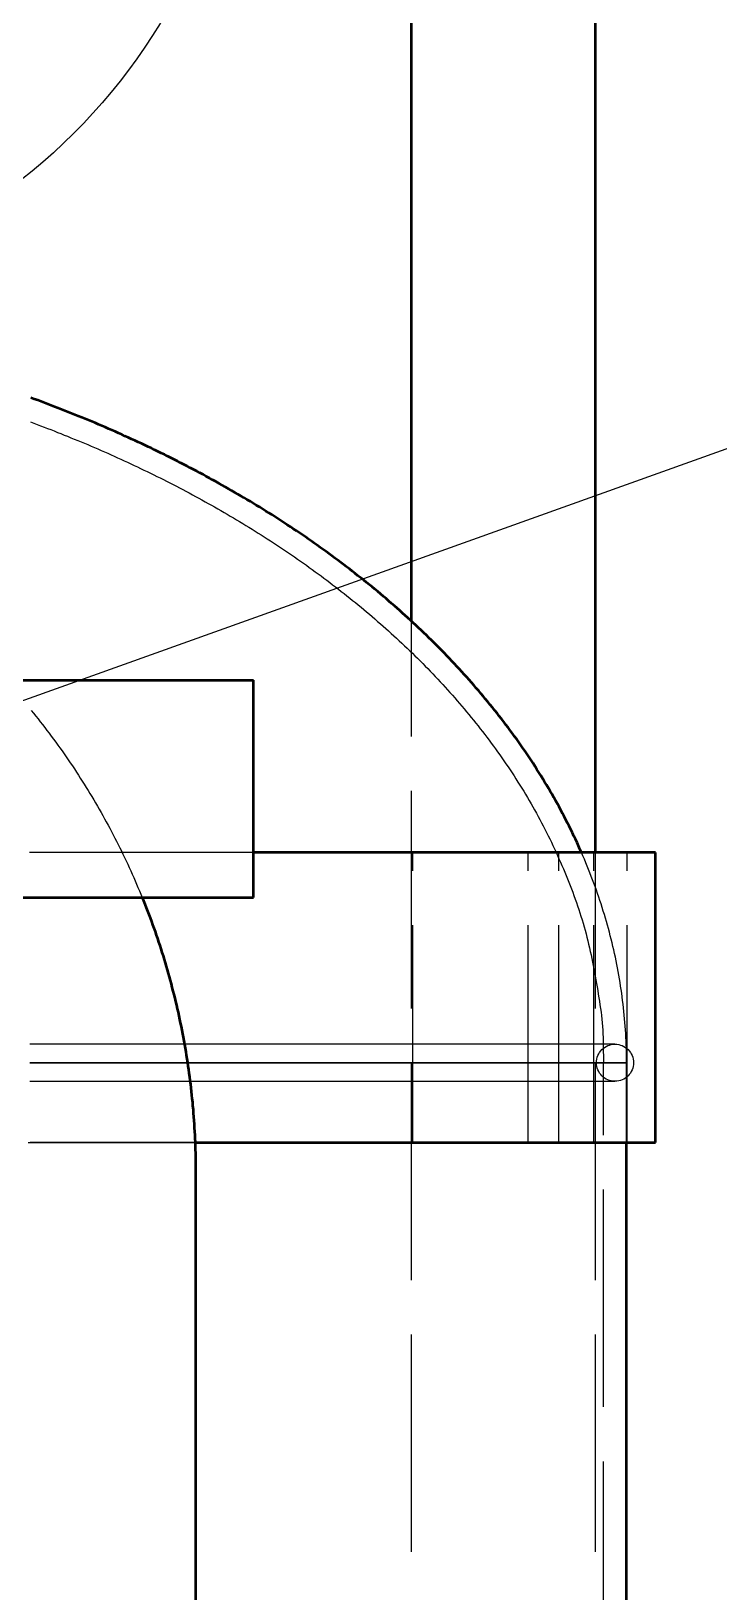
# Model space of a CAD drawing. Header units: millimetres. Extents: x 0 to 594, y 0 to 420.
# Drawn here: x 95.08 to 104.57, y 330.2 to 351.73 of the extents above; entities that cross this region are included whole.
import ezdxf

# ---------------------------------------------------------------- set-up
doc = ezdxf.new("R2010")
doc.units = ezdxf.units.MM
doc.linetypes.add('ISO02-TRAZOS', pattern=[3.75, 3, -0.75])
for name, color, linetype, lineweight in [('01-VISIBLE', 7, 'CONTINUOUS', 50), ('02-OCULTA', 4, 'ISO02-TRAZOS', 25), ('08-FINA', 5, 'CONTINUOUS', 25)]:
    doc.layers.add(name, color=color, linetype=linetype, lineweight=lineweight)

msp = doc.modelspace()

# ---------------------------------------------------------------- linework, layer by layer
at = {"layer": '01-VISIBLE'}
for p, q in [((100.33, 343.594), (100.33, 374.43)), ((102.87, 340.4), (102.87, 374.43)), ((76.45, 342.78), (98.15, 342.78)), ((98.15, 339.78), (98.15, 342.78)), ((103.7, 336.4), (103.7, 340.4)), ((76.45, 339.78), (98.15, 339.78)), ((103.3, 302), (103.3, 336.4)), ((97.35, 336), (97.35, 319.74))]:
    msp.add_line(p, q, dxfattribs=at)
for points in [[(102.678, 340.4), (102.657, 340.446), (102.637, 340.492), (102.616, 340.537), (102.595, 340.583), (102.574, 340.628), (102.552, 340.673), (102.53, 340.718), (102.508, 340.763), (102.485, 340.808), (102.463, 340.853), (102.44, 340.897), (102.416, 340.941), (102.393, 340.986), (102.369, 341.03), (102.345, 341.074), (102.32, 341.117), (102.296, 341.161), (102.271, 341.205), (102.246, 341.248), (102.221, 341.291), (102.195, 341.334), (102.169, 341.377), (102.143, 341.42), (102.117, 341.463), (102.09, 341.505), (102.063, 341.548), (102.036, 341.59), (102.009, 341.632), (101.982, 341.674), (101.954, 341.716), (101.926, 341.757), (101.898, 341.799), (101.869, 341.84), (101.841, 341.881), (101.812, 341.922), (101.783, 341.963), (101.754, 342.003), (101.724, 342.044), (101.694, 342.084), (101.665, 342.125), (101.634, 342.165), (101.604, 342.205), (101.574, 342.244), (101.543, 342.284), (101.512, 342.323), (101.481, 342.363), (101.45, 342.402), (101.418, 342.441), (101.386, 342.48), (101.354, 342.518), (101.322, 342.557), (101.29, 342.595), (101.258, 342.633), (101.225, 342.671), (101.192, 342.709), (101.159, 342.747), (101.126, 342.784), (101.093, 342.822), (101.059, 342.859), (101.025, 342.896), (100.992, 342.933), (100.958, 342.97), (100.923, 343.006), (100.889, 343.043), (100.854, 343.079), (100.82, 343.115), (100.785, 343.151), (100.75, 343.187), (100.715, 343.223), (100.679, 343.258), (100.644, 343.294), (100.608, 343.329), (100.572, 343.364), (100.536, 343.399), (100.5, 343.434), (100.464, 343.468), (100.428, 343.503), (100.391, 343.537), (100.354, 343.571), (100.317, 343.605), (100.28, 343.639), (100.243, 343.673), (100.206, 343.706), (100.169, 343.739), (100.131, 343.773), (100.094, 343.806), (100.056, 343.839), (100.018, 343.871), (99.98, 343.904), (99.942, 343.936), (99.903, 343.969), (99.865, 344.001), (99.826, 344.033), (99.787, 344.065), (99.749, 344.096), (99.71, 344.128), (99.671, 344.159), (99.631, 344.19), (99.592, 344.221), (99.553, 344.252), (99.513, 344.283), (99.473, 344.314), (99.434, 344.344), (99.394, 344.375), (99.354, 344.405), (99.314, 344.435), (99.273, 344.465), (99.233, 344.495), (99.193, 344.524), (99.152, 344.554), (99.112, 344.583), (99.071, 344.612), (99.03, 344.641), (98.989, 344.67), (98.948, 344.699), (98.907, 344.727), (98.865, 344.756), (98.824, 344.784), (98.783, 344.812), (98.741, 344.84), (98.699, 344.868), (98.658, 344.896), (98.616, 344.923), (98.574, 344.951), (98.532, 344.978), (98.49, 345.005), (98.448, 345.032), (98.405, 345.059), (98.363, 345.086), (98.32, 345.112), (98.278, 345.139), (98.235, 345.165), (98.192, 345.191), (98.15, 345.217), (98.107, 345.243), (98.064, 345.269), (98.021, 345.294), (97.977, 345.32), (97.934, 345.345), (97.891, 345.37), (97.847, 345.395), (97.804, 345.42), (97.76, 345.445), (97.717, 345.47), (97.673, 345.494), (97.629, 345.519), (97.585, 345.543), (97.541, 345.567), (97.497, 345.591), (97.453, 345.615), (97.409, 345.639), (97.365, 345.662), (97.321, 345.686), (97.276, 345.709), (97.232, 345.732), (97.187, 345.755), (97.143, 345.778), (97.098, 345.801), (97.054, 345.824), (97.009, 345.846), (96.964, 345.869), (96.919, 345.891), (96.874, 345.913), (96.829, 345.935), (96.784, 345.957), (96.739, 345.979), (96.694, 346), (96.648, 346.022), (96.603, 346.043), (96.558, 346.064), (96.512, 346.085), (96.467, 346.106), (96.421, 346.127), (96.375, 346.148), (96.33, 346.168), (96.284, 346.189), (96.238, 346.209), (96.192, 346.229), (96.146, 346.249), (96.1, 346.269), (96.054, 346.289), (96.008, 346.308), (95.962, 346.328), (95.916, 346.347), (95.869, 346.366), (95.823, 346.385), (95.777, 346.404), (95.73, 346.423), (95.684, 346.442), (95.637, 346.461), (95.591, 346.479), (95.544, 346.498), (95.497, 346.516), (95.451, 346.534), (95.404, 346.552), (95.357, 346.57), (95.31, 346.588), (95.264, 346.606), (95.217, 346.623), (95.17, 346.641), (95.123, 346.659), (95.076, 346.676)], [(103.7, 340.4), (103.65, 340.4), (103.6, 340.4), (103.55, 340.4), (103.5, 340.4), (103.45, 340.4), (103.4, 340.4), (103.35, 340.4), (103.3, 340.4), (103.25, 340.4), (103.2, 340.4), (103.15, 340.4), (103.1, 340.4), (103.05, 340.4), (103, 340.4), (102.95, 340.4), (102.9, 340.4), (102.85, 340.4), (102.8, 340.4), (102.75, 340.4), (102.7, 340.4), (102.65, 340.4), (102.6, 340.4), (102.55, 340.4), (102.5, 340.4), (102.45, 340.4), (102.4, 340.4), (102.35, 340.4), (102.3, 340.4), (102.25, 340.4), (102.2, 340.4), (102.15, 340.4), (102.1, 340.4), (102.05, 340.4), (102, 340.4), (101.95, 340.4), (101.9, 340.4), (101.85, 340.4), (101.8, 340.4), (101.75, 340.4), (101.7, 340.4), (101.65, 340.4), (101.6, 340.4), (101.55, 340.4), (101.5, 340.4), (101.45, 340.4), (101.4, 340.4), (101.35, 340.4), (101.3, 340.4), (101.25, 340.4), (101.2, 340.4), (101.15, 340.4), (101.1, 340.4), (101.05, 340.4), (101, 340.4), (100.95, 340.4), (100.9, 340.4), (100.85, 340.4), (100.8, 340.4), (100.75, 340.4), (100.7, 340.4), (100.65, 340.4), (100.6, 340.4), (100.55, 340.4), (100.5, 340.4), (100.45, 340.4), (100.4, 340.4), (100.35, 340.4), (100.3, 340.4), (100.25, 340.4), (100.2, 340.4), (100.15, 340.4), (100.1, 340.4), (100.05, 340.4), (100, 340.4), (99.95, 340.4), (99.9, 340.4), (99.85, 340.4), (99.8, 340.4), (99.75, 340.4), (99.7, 340.4), (99.65, 340.4), (99.6, 340.4), (99.55, 340.4), (99.5, 340.4), (99.45, 340.4), (99.4, 340.4), (99.35, 340.4), (99.3, 340.4), (99.25, 340.4), (99.2, 340.4), (99.15, 340.4), (99.1, 340.4), (99.05, 340.4), (99, 340.4), (98.95, 340.4), (98.9, 340.4), (98.85, 340.4), (98.8, 340.4), (98.75, 340.4), (98.7, 340.4), (98.65, 340.4), (98.6, 340.4), (98.55, 340.4), (98.5, 340.4), (98.45, 340.4), (98.4, 340.4), (98.35, 340.4), (98.3, 340.4), (98.25, 340.4), (98.2, 340.4), (98.15, 340.4)], [(96.612, 339.78), (96.631, 339.733), (96.649, 339.687), (96.668, 339.64), (96.686, 339.593), (96.704, 339.546), (96.721, 339.499), (96.739, 339.451), (96.756, 339.404), (96.773, 339.357), (96.79, 339.309), (96.806, 339.262), (96.822, 339.214), (96.838, 339.166), (96.854, 339.118), (96.869, 339.07), (96.885, 339.023), (96.9, 338.974), (96.915, 338.926), (96.929, 338.878), (96.943, 338.83), (96.957, 338.782), (96.971, 338.733), (96.985, 338.685), (96.998, 338.636), (97.011, 338.588), (97.024, 338.539), (97.037, 338.49), (97.049, 338.441), (97.061, 338.393), (97.073, 338.344), (97.085, 338.295), (97.096, 338.246), (97.107, 338.197), (97.118, 338.147), (97.129, 338.098), (97.139, 338.049), (97.149, 338), (97.159, 337.95), (97.169, 337.901), (97.178, 337.852), (97.187, 337.802), (97.196, 337.753), (97.205, 337.703), (97.213, 337.653), (97.221, 337.604), (97.229, 337.554), (97.237, 337.504), (97.244, 337.454), (97.251, 337.405), (97.258, 337.355), (97.265, 337.305), (97.271, 337.255), (97.278, 337.205), (97.283, 337.155), (97.289, 337.105), (97.294, 337.055), (97.3, 337.005), (97.305, 336.955), (97.309, 336.905), (97.314, 336.855), (97.318, 336.804), (97.322, 336.754), (97.325, 336.704), (97.329, 336.654), (97.332, 336.604), (97.335, 336.553), (97.337, 336.503), (97.34, 336.453), (97.342, 336.403), (97.344, 336.352), (97.345, 336.302), (97.347, 336.252), (97.348, 336.201), (97.349, 336.151), (97.35, 336.101), (97.35, 336.05), (97.35, 336)], [(97.342, 336.4), (97.392, 336.4), (97.442, 336.4), (97.492, 336.4), (97.542, 336.4), (97.592, 336.4), (97.642, 336.4), (97.692, 336.4), (97.743, 336.4), (97.793, 336.4), (97.843, 336.4), (97.893, 336.4), (97.943, 336.4), (97.993, 336.4), (98.043, 336.4), (98.093, 336.4), (98.143, 336.4), (98.193, 336.4), (98.243, 336.4), (98.293, 336.4), (98.343, 336.4), (98.393, 336.4), (98.443, 336.4), (98.493, 336.4), (98.544, 336.4), (98.594, 336.4), (98.644, 336.4), (98.694, 336.4), (98.744, 336.4), (98.794, 336.4), (98.844, 336.4), (98.894, 336.4), (98.944, 336.4), (98.994, 336.4), (99.044, 336.4), (99.094, 336.4), (99.144, 336.4), (99.194, 336.4), (99.244, 336.4), (99.294, 336.4), (99.345, 336.4), (99.395, 336.4), (99.445, 336.4), (99.495, 336.4), (99.545, 336.4), (99.595, 336.4), (99.645, 336.4), (99.695, 336.4), (99.745, 336.4), (99.795, 336.4), (99.845, 336.4), (99.895, 336.4), (99.945, 336.4), (99.995, 336.4), (100.045, 336.4), (100.095, 336.4), (100.146, 336.4), (100.196, 336.4), (100.246, 336.4), (100.296, 336.4), (100.346, 336.4), (100.396, 336.4), (100.446, 336.4), (100.496, 336.4), (100.546, 336.4), (100.596, 336.4), (100.646, 336.4), (100.696, 336.4), (100.746, 336.4), (100.796, 336.4), (100.846, 336.4), (100.896, 336.4), (100.947, 336.4), (100.997, 336.4), (101.047, 336.4), (101.097, 336.4), (101.147, 336.4), (101.197, 336.4), (101.247, 336.4), (101.297, 336.4), (101.347, 336.4), (101.397, 336.4), (101.447, 336.4), (101.497, 336.4), (101.547, 336.4), (101.597, 336.4), (101.647, 336.4), (101.697, 336.4), (101.748, 336.4), (101.798, 336.4), (101.848, 336.4), (101.898, 336.4), (101.948, 336.4), (101.998, 336.4), (102.048, 336.4), (102.098, 336.4), (102.148, 336.4), (102.198, 336.4), (102.248, 336.4), (102.298, 336.4), (102.348, 336.4), (102.398, 336.4), (102.448, 336.4), (102.498, 336.4), (102.549, 336.4), (102.599, 336.4), (102.649, 336.4), (102.699, 336.4), (102.749, 336.4), (102.799, 336.4), (102.849, 336.4), (102.899, 336.4), (102.949, 336.4), (102.999, 336.4), (103.049, 336.4), (103.099, 336.4), (103.149, 336.4), (103.199, 336.4), (103.249, 336.4), (103.299, 336.4), (103.35, 336.4), (103.4, 336.4), (103.45, 336.4), (103.5, 336.4), (103.55, 336.4), (103.6, 336.4), (103.65, 336.4), (103.7, 336.4)]]:
    msp.add_lwpolyline(points, dxfattribs=at)
at = {"layer": '02-OCULTA'}
for p, q in [((100.33, 289.5), (100.33, 343.594)), ((88.3, 342.78), (98.15, 342.78)), ((98.15, 339.78), (98.15, 342.78)), ((100.35, 336.4), (100.35, 340.4)), ((100.35, 336.4), (100.35, 340.4)), ((100.35, 340.4), (102.85, 340.4)), ((100.35, 340.4), (101.941, 340.4)), ((100.35, 336.4), (100.35, 340.4)), ((100.35, 336.4), (100.35, 340.4)), ((101.941, 336.4), (101.941, 340.4)), ((102.367, 336.4), (102.367, 340.4)), ((102.367, 340.4), (102.85, 340.4)), ((102.85, 336.4), (102.85, 340.4)), ((102.85, 336.4), (102.85, 340.4)), ((102.87, 289.5), (102.87, 340.4)), ((103.31, 336.4), (103.31, 340.4)), ((88.3, 339.78), (98.15, 339.78)), ((102.98, 284), (102.98, 337.5)), ((103.3, 336.4), (103.3, 337.5)), ((100.35, 336.4), (102.85, 336.4)), ((100.35, 336.4), (101.941, 336.4)), ((102.367, 336.4), (102.85, 336.4))]:
    msp.add_line(p, q, dxfattribs=at)
for points in [[(95.069, 346.343), (95.116, 346.325), (95.163, 346.308), (95.21, 346.29), (95.257, 346.272), (95.303, 346.254), (95.35, 346.236), (95.397, 346.218), (95.443, 346.199), (95.49, 346.181), (95.536, 346.162), (95.583, 346.144), (95.629, 346.125), (95.675, 346.106), (95.722, 346.087), (95.768, 346.068), (95.814, 346.048), (95.86, 346.029), (95.906, 346.009), (95.952, 345.99), (95.998, 345.97), (96.044, 345.95), (96.09, 345.93), (96.136, 345.91), (96.182, 345.889), (96.227, 345.869), (96.273, 345.848), (96.319, 345.828), (96.364, 345.807), (96.41, 345.786), (96.455, 345.765), (96.5, 345.743), (96.546, 345.722), (96.591, 345.7), (96.636, 345.679), (96.681, 345.657), (96.726, 345.635), (96.771, 345.613), (96.816, 345.591), (96.861, 345.569), (96.906, 345.546), (96.95, 345.524), (96.995, 345.501), (97.039, 345.478), (97.084, 345.455), (97.128, 345.432), (97.173, 345.409), (97.217, 345.385), (97.261, 345.362), (97.305, 345.338), (97.349, 345.314), (97.393, 345.29), (97.437, 345.266), (97.481, 345.242), (97.525, 345.218), (97.568, 345.193), (97.612, 345.169), (97.656, 345.144), (97.699, 345.119), (97.742, 345.094), (97.786, 345.069), (97.829, 345.044), (97.872, 345.018), (97.915, 344.993), (97.958, 344.967), (98.001, 344.941), (98.044, 344.915), (98.086, 344.889), (98.129, 344.862), (98.171, 344.836), (98.214, 344.809), (98.256, 344.783), (98.298, 344.756), (98.34, 344.729), (98.383, 344.702), (98.424, 344.674), (98.466, 344.647), (98.508, 344.619), (98.55, 344.591), (98.591, 344.563), (98.633, 344.535), (98.674, 344.507), (98.715, 344.479), (98.757, 344.45), (98.798, 344.422), (98.839, 344.393), (98.88, 344.364), (98.92, 344.335), (98.961, 344.306), (99.001, 344.276), (99.042, 344.247), (99.082, 344.217), (99.122, 344.187), (99.162, 344.157), (99.202, 344.127), (99.242, 344.097), (99.282, 344.066), (99.322, 344.036), (99.361, 344.005), (99.401, 343.974), (99.44, 343.943), (99.479, 343.912), (99.518, 343.88), (99.557, 343.849), (99.596, 343.817), (99.634, 343.785), (99.673, 343.753), (99.711, 343.721), (99.749, 343.689), (99.788, 343.657), (99.826, 343.624), (99.863, 343.591), (99.901, 343.558), (99.939, 343.525), (99.976, 343.492), (100.013, 343.458), (100.051, 343.425), (100.088, 343.391), (100.125, 343.357), (100.161, 343.323), (100.198, 343.289), (100.234, 343.255), (100.27, 343.22), (100.307, 343.186), (100.343, 343.151), (100.378, 343.116), (100.414, 343.081), (100.45, 343.045), (100.485, 343.01), (100.52, 342.974), (100.555, 342.938), (100.59, 342.902), (100.625, 342.866), (100.659, 342.83), (100.693, 342.794), (100.728, 342.757), (100.762, 342.72), (100.795, 342.683), (100.829, 342.646), (100.862, 342.609), (100.896, 342.572), (100.929, 342.534), (100.962, 342.496), (100.994, 342.458), (101.027, 342.42), (101.059, 342.382), (101.091, 342.344), (101.123, 342.305), (101.155, 342.266), (101.187, 342.227), (101.218, 342.188), (101.249, 342.149), (101.28, 342.11), (101.311, 342.07), (101.341, 342.031), (101.372, 341.991), (101.402, 341.951), (101.432, 341.911), (101.461, 341.87), (101.491, 341.83), (101.52, 341.789), (101.549, 341.748), (101.578, 341.708), (101.607, 341.666), (101.635, 341.625), (101.663, 341.584), (101.691, 341.542), (101.719, 341.5), (101.746, 341.459), (101.773, 341.417), (101.8, 341.374), (101.827, 341.332), (101.853, 341.289), (101.88, 341.247), (101.906, 341.204), (101.931, 341.161), (101.957, 341.118), (101.982, 341.075), (102.007, 341.031), (102.031, 340.988), (102.056, 340.944), (102.08, 340.9), (102.104, 340.856), (102.127, 340.812), (102.15, 340.767), (102.173, 340.723), (102.196, 340.678), (102.218, 340.633), (102.24, 340.589), (102.262, 340.543), (102.284, 340.498), (102.305, 340.453), (102.326, 340.407), (102.347, 340.362), (102.367, 340.316), (102.387, 340.27), (102.407, 340.224), (102.427, 340.178), (102.446, 340.132), (102.465, 340.086), (102.484, 340.039), (102.503, 339.993), (102.521, 339.946), (102.539, 339.9), (102.556, 339.853), (102.574, 339.806), (102.591, 339.759), (102.607, 339.711), (102.624, 339.664), (102.64, 339.617), (102.655, 339.569), (102.67, 339.521), (102.685, 339.473), (102.699, 339.425), (102.713, 339.377), (102.727, 339.329), (102.74, 339.281), (102.752, 339.232), (102.764, 339.184), (102.776, 339.135), (102.787, 339.086), (102.798, 339.037), (102.809, 338.989), (102.819, 338.94), (102.829, 338.89), (102.839, 338.841), (102.849, 338.792), (102.858, 338.743), (102.867, 338.694), (102.876, 338.644), (102.884, 338.595), (102.893, 338.546), (102.901, 338.496), (102.909, 338.447), (102.917, 338.398), (102.925, 338.348), (102.933, 338.299), (102.94, 338.249), (102.947, 338.2), (102.954, 338.15), (102.959, 338.1), (102.964, 338.05), (102.968, 338), (102.971, 337.95), (102.973, 337.9), (102.975, 337.85), (102.977, 337.8), (102.978, 337.75), (102.979, 337.7), (102.979, 337.65), (102.98, 337.6), (102.98, 337.55), (102.98, 337.5)], [(95.08, 342.362), (95.112, 342.323), (95.143, 342.284), (95.174, 342.245), (95.205, 342.205), (95.236, 342.166), (95.267, 342.126), (95.298, 342.086), (95.328, 342.046), (95.358, 342.006), (95.388, 341.965), (95.418, 341.925), (95.447, 341.884), (95.477, 341.844), (95.506, 341.803), (95.535, 341.762), (95.563, 341.72), (95.592, 341.679), (95.62, 341.637), (95.648, 341.596), (95.676, 341.554), (95.704, 341.512), (95.731, 341.47), (95.758, 341.428), (95.785, 341.385), (95.812, 341.343), (95.839, 341.3), (95.865, 341.258), (95.891, 341.215), (95.917, 341.172), (95.943, 341.129), (95.968, 341.085), (95.994, 341.042), (96.019, 340.998), (96.044, 340.955), (96.068, 340.911), (96.093, 340.867), (96.117, 340.823), (96.141, 340.779), (96.165, 340.735), (96.188, 340.69), (96.212, 340.646), (96.235, 340.601), (96.258, 340.557), (96.28, 340.512), (96.303, 340.467), (96.325, 340.422), (96.347, 340.377), (96.369, 340.331), (96.39, 340.286), (96.412, 340.24), (96.433, 340.195), (96.454, 340.149), (96.474, 340.103), (96.495, 340.058), (96.515, 340.012), (96.535, 339.965), (96.554, 339.919), (96.574, 339.873), (96.593, 339.826), (96.612, 339.78)], [(98.15, 340.4), (98.096, 340.4), (98.041, 340.4), (97.987, 340.4), (97.933, 340.4), (97.879, 340.4), (97.825, 340.4), (97.77, 340.4), (97.716, 340.4), (97.662, 340.4), (97.608, 340.4), (97.553, 340.4), (97.499, 340.4), (97.445, 340.4), (97.391, 340.4), (97.336, 340.4), (97.282, 340.4), (97.228, 340.4), (97.173, 340.4), (97.119, 340.4), (97.065, 340.4), (97.011, 340.4), (96.956, 340.4), (96.902, 340.4), (96.848, 340.4), (96.794, 340.4), (96.739, 340.4), (96.685, 340.4), (96.631, 340.4), (96.577, 340.4), (96.522, 340.4), (96.468, 340.4), (96.414, 340.4), (96.36, 340.4), (96.305, 340.4), (96.251, 340.4), (96.197, 340.4), (96.143, 340.4), (96.088, 340.4), (96.034, 340.4), (95.98, 340.4), (95.926, 340.4), (95.871, 340.4), (95.817, 340.4), (95.763, 340.4), (95.709, 340.4), (95.654, 340.4), (95.6, 340.4), (95.546, 340.4), (95.492, 340.4), (95.438, 340.4), (95.383, 340.4), (95.329, 340.4), (95.275, 340.4), (95.221, 340.4), (95.166, 340.4), (95.112, 340.4), (95.058, 340.4)], [(100.35, 340.4), (100.285, 340.4), (100.219, 340.4), (100.154, 340.4), (100.089, 340.4), (100.024, 340.4), (99.958, 340.4), (99.893, 340.4), (99.828, 340.4), (99.763, 340.4), (99.697, 340.4), (99.632, 340.4), (99.567, 340.4), (99.502, 340.4), (99.436, 340.4), (99.371, 340.4), (99.306, 340.4), (99.241, 340.4), (99.175, 340.4), (99.11, 340.4), (99.045, 340.4), (98.98, 340.4), (98.914, 340.4), (98.849, 340.4), (98.784, 340.4), (98.719, 340.4), (98.653, 340.4), (98.588, 340.4), (98.523, 340.4), (98.458, 340.4), (98.392, 340.4), (98.327, 340.4), (98.262, 340.4), (98.197, 340.4), (98.131, 340.4), (98.066, 340.4), (98.001, 340.4), (97.936, 340.4), (97.87, 340.4), (97.805, 340.4), (97.74, 340.4), (97.675, 340.4), (97.609, 340.4), (97.544, 340.4), (97.479, 340.4), (97.414, 340.4), (97.348, 340.4), (97.283, 340.4), (97.218, 340.4), (97.153, 340.4), (97.087, 340.4), (97.022, 340.4), (96.957, 340.4), (96.892, 340.4), (96.826, 340.4), (96.761, 340.4), (96.696, 340.4), (96.631, 340.4), (96.565, 340.4), (96.5, 340.4), (96.435, 340.4), (96.37, 340.4), (96.304, 340.4), (96.239, 340.4), (96.174, 340.4), (96.109, 340.4), (96.043, 340.4), (95.978, 340.4), (95.913, 340.4), (95.848, 340.4), (95.782, 340.4), (95.717, 340.4), (95.652, 340.4), (95.587, 340.4), (95.521, 340.4), (95.456, 340.4), (95.391, 340.4), (95.326, 340.4), (95.26, 340.4), (95.195, 340.4), (95.13, 340.4), (95.065, 340.4)], [(100.35, 340.4), (100.285, 340.4), (100.219, 340.4), (100.154, 340.4), (100.089, 340.4), (100.024, 340.4), (99.958, 340.4), (99.893, 340.4), (99.828, 340.4), (99.763, 340.4), (99.697, 340.4), (99.632, 340.4), (99.567, 340.4), (99.502, 340.4), (99.436, 340.4), (99.371, 340.4), (99.306, 340.4), (99.241, 340.4), (99.175, 340.4), (99.11, 340.4), (99.045, 340.4), (98.98, 340.4), (98.914, 340.4), (98.849, 340.4), (98.784, 340.4), (98.719, 340.4), (98.653, 340.4), (98.588, 340.4), (98.523, 340.4), (98.458, 340.4), (98.392, 340.4), (98.327, 340.4), (98.262, 340.4), (98.197, 340.4), (98.131, 340.4), (98.066, 340.4), (98.001, 340.4), (97.936, 340.4), (97.87, 340.4), (97.805, 340.4), (97.74, 340.4), (97.675, 340.4), (97.609, 340.4), (97.544, 340.4), (97.479, 340.4), (97.414, 340.4), (97.348, 340.4), (97.283, 340.4), (97.218, 340.4), (97.153, 340.4), (97.087, 340.4), (97.022, 340.4), (96.957, 340.4), (96.892, 340.4), (96.826, 340.4), (96.761, 340.4), (96.696, 340.4), (96.631, 340.4), (96.565, 340.4), (96.5, 340.4), (96.435, 340.4), (96.37, 340.4), (96.304, 340.4), (96.239, 340.4), (96.174, 340.4), (96.109, 340.4), (96.043, 340.4), (95.978, 340.4), (95.913, 340.4), (95.848, 340.4), (95.782, 340.4), (95.717, 340.4), (95.652, 340.4), (95.587, 340.4), (95.521, 340.4), (95.456, 340.4), (95.391, 340.4), (95.326, 340.4), (95.26, 340.4), (95.195, 340.4), (95.13, 340.4), (95.065, 340.4)], [(103.31, 340.4), (103.23, 340.4), (103.15, 340.4), (103.07, 340.4), (102.99, 340.4), (102.91, 340.4), (102.83, 340.4), (102.75, 340.4), (102.67, 340.4), (102.59, 340.4), (102.51, 340.4), (102.429, 340.4), (102.349, 340.4), (102.269, 340.4), (102.189, 340.4), (102.109, 340.4), (102.029, 340.4), (101.949, 340.4), (101.869, 340.4), (101.789, 340.4), (101.709, 340.4), (101.629, 340.4), (101.549, 340.4), (101.469, 340.4), (101.389, 340.4), (101.309, 340.4), (101.229, 340.4), (101.149, 340.4), (101.069, 340.4), (100.989, 340.4), (100.909, 340.4), (100.828, 340.4), (100.748, 340.4), (100.668, 340.4), (100.588, 340.4), (100.508, 340.4), (100.428, 340.4), (100.348, 340.4), (100.268, 340.4), (100.188, 340.4), (100.108, 340.4), (100.028, 340.4), (99.948, 340.4), (99.868, 340.4), (99.788, 340.4), (99.708, 340.4), (99.628, 340.4), (99.548, 340.4), (99.468, 340.4), (99.388, 340.4), (99.308, 340.4), (99.227, 340.4), (99.147, 340.4), (99.067, 340.4), (98.987, 340.4), (98.907, 340.4), (98.827, 340.4), (98.747, 340.4), (98.667, 340.4), (98.587, 340.4), (98.507, 340.4), (98.427, 340.4), (98.347, 340.4), (98.267, 340.4), (98.187, 340.4), (98.107, 340.4), (98.027, 340.4), (97.947, 340.4), (97.867, 340.4), (97.787, 340.4), (97.706, 340.4), (97.626, 340.4), (97.546, 340.4), (97.466, 340.4), (97.386, 340.4), (97.306, 340.4), (97.226, 340.4), (97.146, 340.4), (97.066, 340.4), (96.986, 340.4), (96.906, 340.4), (96.826, 340.4), (96.746, 340.4), (96.666, 340.4), (96.586, 340.4), (96.506, 340.4), (96.426, 340.4), (96.346, 340.4), (96.266, 340.4), (96.186, 340.4), (96.105, 340.4), (96.025, 340.4), (95.945, 340.4), (95.865, 340.4), (95.785, 340.4), (95.705, 340.4), (95.625, 340.4), (95.545, 340.4), (95.465, 340.4), (95.385, 340.4), (95.305, 340.4), (95.225, 340.4), (95.145, 340.4), (95.065, 340.4)], [(101.941, 340.4), (101.992, 340.4), (102.043, 340.4), (102.093, 340.4), (102.144, 340.4), (102.195, 340.4), (102.245, 340.4), (102.296, 340.4), (102.347, 340.4), (102.398, 340.4), (102.448, 340.4), (102.499, 340.4), (102.55, 340.4), (102.6, 340.4), (102.651, 340.4), (102.702, 340.4), (102.752, 340.4), (102.803, 340.4), (102.854, 340.4), (102.904, 340.4), (102.955, 340.4), (103.006, 340.4), (103.057, 340.4), (103.107, 340.4), (103.158, 340.4), (103.209, 340.4), (103.259, 340.4), (103.31, 340.4)], [(102.367, 340.4), (102.418, 340.4), (102.469, 340.4), (102.521, 340.4), (102.572, 340.4), (102.623, 340.4), (102.674, 340.4), (102.726, 340.4), (102.777, 340.4), (102.828, 340.4), (102.88, 340.4), (102.931, 340.4), (102.982, 340.4), (103.033, 340.4), (103.085, 340.4), (103.136, 340.4), (103.187, 340.4), (103.239, 340.4), (103.29, 340.4), (103.341, 340.4), (103.392, 340.4), (103.444, 340.4), (103.495, 340.4), (103.546, 340.4), (103.597, 340.4), (103.649, 340.4), (103.7, 340.4)], [(103.3, 337.5), (103.3, 337.551), (103.299, 337.601), (103.298, 337.652), (103.297, 337.703), (103.295, 337.753), (103.293, 337.804), (103.291, 337.854), (103.288, 337.905), (103.285, 337.955), (103.281, 338.006), (103.278, 338.056), (103.273, 338.107), (103.269, 338.157), (103.264, 338.208), (103.258, 338.258), (103.253, 338.308), (103.246, 338.359), (103.24, 338.409), (103.233, 338.459), (103.226, 338.509), (103.218, 338.559), (103.21, 338.609), (103.202, 338.659), (103.194, 338.709), (103.185, 338.759), (103.175, 338.809), (103.166, 338.858), (103.155, 338.908), (103.145, 338.957), (103.134, 339.007), (103.123, 339.056), (103.112, 339.106), (103.1, 339.155), (103.088, 339.204), (103.075, 339.253), (103.063, 339.302), (103.049, 339.351), (103.036, 339.4), (103.022, 339.449), (103.008, 339.497), (102.993, 339.546), (102.979, 339.594), (102.963, 339.642), (102.948, 339.691), (102.932, 339.739), (102.916, 339.787), (102.9, 339.835), (102.883, 339.882), (102.866, 339.93), (102.848, 339.978), (102.831, 340.025), (102.812, 340.072), (102.794, 340.119), (102.775, 340.167), (102.756, 340.213), (102.737, 340.26), (102.718, 340.307), (102.698, 340.354), (102.678, 340.4)], [(103.14, 337.756), (103.061, 337.756), (102.982, 337.756), (102.902, 337.756), (102.823, 337.756), (102.744, 337.756), (102.665, 337.756), (102.586, 337.756), (102.506, 337.756), (102.427, 337.756), (102.348, 337.756), (102.269, 337.756), (102.19, 337.756), (102.11, 337.756), (102.031, 337.756), (101.952, 337.756), (101.873, 337.756), (101.794, 337.756), (101.714, 337.756), (101.635, 337.756), (101.556, 337.756), (101.477, 337.756), (101.398, 337.756), (101.318, 337.756), (101.239, 337.756), (101.16, 337.756), (101.081, 337.756), (101.002, 337.756), (100.922, 337.756), (100.843, 337.756), (100.764, 337.756), (100.685, 337.756), (100.606, 337.756), (100.526, 337.756), (100.447, 337.756), (100.368, 337.756), (100.289, 337.756), (100.21, 337.756), (100.13, 337.756), (100.051, 337.756), (99.972, 337.756), (99.893, 337.756), (99.814, 337.756), (99.734, 337.756), (99.655, 337.756), (99.576, 337.756), (99.497, 337.756), (99.418, 337.756), (99.338, 337.756), (99.259, 337.756), (99.18, 337.756), (99.101, 337.756), (99.022, 337.756), (98.942, 337.756), (98.863, 337.756), (98.784, 337.756), (98.705, 337.756), (98.626, 337.756), (98.546, 337.756), (98.467, 337.756), (98.388, 337.756), (98.309, 337.756), (98.23, 337.756), (98.15, 337.756), (98.071, 337.756), (97.992, 337.756), (97.913, 337.756), (97.834, 337.756), (97.754, 337.756), (97.675, 337.756), (97.596, 337.756), (97.517, 337.756), (97.438, 337.756), (97.358, 337.756), (97.279, 337.756), (97.2, 337.756), (97.121, 337.756), (97.042, 337.756), (96.962, 337.756), (96.883, 337.756), (96.804, 337.756), (96.725, 337.756), (96.646, 337.756), (96.566, 337.756), (96.487, 337.756), (96.408, 337.756), (96.329, 337.756), (96.25, 337.756), (96.17, 337.756), (96.091, 337.756), (96.012, 337.756), (95.933, 337.756), (95.854, 337.756), (95.774, 337.756), (95.695, 337.756), (95.616, 337.756), (95.537, 337.756), (95.458, 337.756), (95.378, 337.756), (95.299, 337.756), (95.22, 337.756), (95.141, 337.756), (95.062, 337.756)], [(103.14, 337.756), (103.061, 337.756), (102.982, 337.756), (102.902, 337.756), (102.823, 337.756), (102.744, 337.756), (102.665, 337.756), (102.586, 337.756), (102.506, 337.756), (102.427, 337.756), (102.348, 337.756), (102.269, 337.756), (102.19, 337.756), (102.11, 337.756), (102.031, 337.756), (101.952, 337.756), (101.873, 337.756), (101.794, 337.756), (101.714, 337.756), (101.635, 337.756), (101.556, 337.756), (101.477, 337.756), (101.398, 337.756), (101.318, 337.756), (101.239, 337.756), (101.16, 337.756), (101.081, 337.756), (101.002, 337.756), (100.922, 337.756), (100.843, 337.756), (100.764, 337.756), (100.685, 337.756), (100.606, 337.756), (100.526, 337.756), (100.447, 337.756), (100.368, 337.756), (100.289, 337.756), (100.21, 337.756), (100.13, 337.756), (100.051, 337.756), (99.972, 337.756), (99.893, 337.756), (99.814, 337.756), (99.734, 337.756), (99.655, 337.756), (99.576, 337.756), (99.497, 337.756), (99.418, 337.756), (99.338, 337.756), (99.259, 337.756), (99.18, 337.756), (99.101, 337.756), (99.022, 337.756), (98.942, 337.756), (98.863, 337.756), (98.784, 337.756), (98.705, 337.756), (98.626, 337.756), (98.546, 337.756), (98.467, 337.756), (98.388, 337.756), (98.309, 337.756), (98.23, 337.756), (98.15, 337.756), (98.071, 337.756), (97.992, 337.756), (97.913, 337.756), (97.834, 337.756), (97.754, 337.756), (97.675, 337.756), (97.596, 337.756), (97.517, 337.756), (97.438, 337.756), (97.358, 337.756), (97.279, 337.756), (97.2, 337.756), (97.121, 337.756), (97.042, 337.756), (96.962, 337.756), (96.883, 337.756), (96.804, 337.756), (96.725, 337.756), (96.646, 337.756), (96.566, 337.756), (96.487, 337.756), (96.408, 337.756), (96.329, 337.756), (96.25, 337.756), (96.17, 337.756), (96.091, 337.756), (96.012, 337.756), (95.933, 337.756), (95.854, 337.756), (95.774, 337.756), (95.695, 337.756), (95.616, 337.756), (95.537, 337.756), (95.458, 337.756), (95.378, 337.756), (95.299, 337.756), (95.22, 337.756), (95.141, 337.756), (95.062, 337.756)], [(103.3, 337.5), (103.22, 337.5), (103.14, 337.5), (103.06, 337.5), (102.98, 337.5), (102.9, 337.5), (102.82, 337.5), (102.74, 337.5), (102.66, 337.5), (102.58, 337.5), (102.5, 337.5), (102.42, 337.5), (102.34, 337.5), (102.26, 337.5), (102.18, 337.5), (102.1, 337.5), (102.02, 337.5), (101.94, 337.5), (101.86, 337.5), (101.78, 337.5), (101.7, 337.5), (101.62, 337.5), (101.54, 337.5), (101.46, 337.5), (101.38, 337.5), (101.3, 337.5), (101.22, 337.5), (101.14, 337.5), (101.06, 337.5), (100.98, 337.5), (100.9, 337.5), (100.82, 337.5), (100.74, 337.5), (100.66, 337.5), (100.58, 337.5), (100.5, 337.5), (100.42, 337.5), (100.34, 337.5), (100.26, 337.5), (100.18, 337.5), (100.1, 337.5), (100.02, 337.5), (99.94, 337.5), (99.86, 337.5), (99.78, 337.5), (99.7, 337.5), (99.62, 337.5), (99.54, 337.5), (99.46, 337.5), (99.38, 337.5), (99.3, 337.5), (99.22, 337.5), (99.14, 337.5), (99.06, 337.5), (98.98, 337.5), (98.9, 337.5), (98.82, 337.5), (98.74, 337.5), (98.66, 337.5), (98.58, 337.5), (98.5, 337.5), (98.42, 337.5), (98.34, 337.5), (98.26, 337.5), (98.18, 337.5), (98.1, 337.5), (98.02, 337.5), (97.94, 337.5), (97.86, 337.5), (97.78, 337.5), (97.7, 337.5), (97.62, 337.5), (97.54, 337.5), (97.46, 337.5), (97.38, 337.5), (97.3, 337.5), (97.22, 337.5), (97.14, 337.5), (97.06, 337.5), (96.98, 337.5), (96.9, 337.5), (96.82, 337.5), (96.74, 337.5), (96.66, 337.5), (96.58, 337.5), (96.5, 337.5), (96.42, 337.5), (96.34, 337.5), (96.26, 337.5), (96.18, 337.5), (96.1, 337.5), (96.02, 337.5), (95.94, 337.5), (95.86, 337.5), (95.78, 337.5), (95.7, 337.5), (95.62, 337.5), (95.54, 337.5), (95.46, 337.5), (95.38, 337.5), (95.3, 337.5), (95.22, 337.5), (95.14, 337.5), (95.06, 337.5)], [(95.06, 337.5), (95.14, 337.5), (95.22, 337.5), (95.3, 337.5), (95.38, 337.5), (95.46, 337.5), (95.54, 337.5), (95.62, 337.5), (95.7, 337.5), (95.78, 337.5), (95.86, 337.5), (95.94, 337.5), (96.02, 337.5), (96.1, 337.5), (96.18, 337.5), (96.26, 337.5), (96.34, 337.5), (96.42, 337.5), (96.5, 337.5), (96.58, 337.5), (96.66, 337.5), (96.74, 337.5), (96.82, 337.5), (96.9, 337.5), (96.98, 337.5), (97.06, 337.5), (97.14, 337.5), (97.22, 337.5), (97.3, 337.5), (97.38, 337.5), (97.46, 337.5), (97.54, 337.5), (97.62, 337.5), (97.7, 337.5), (97.78, 337.5), (97.86, 337.5), (97.94, 337.5), (98.02, 337.5), (98.1, 337.5), (98.18, 337.5), (98.26, 337.5), (98.34, 337.5), (98.42, 337.5), (98.5, 337.5), (98.58, 337.5), (98.66, 337.5), (98.74, 337.5), (98.82, 337.5), (98.9, 337.5), (98.98, 337.5), (99.06, 337.5), (99.14, 337.5), (99.22, 337.5), (99.3, 337.5), (99.38, 337.5), (99.46, 337.5), (99.54, 337.5), (99.62, 337.5), (99.7, 337.5), (99.78, 337.5), (99.86, 337.5), (99.94, 337.5), (100.02, 337.5), (100.1, 337.5), (100.18, 337.5), (100.26, 337.5), (100.34, 337.5), (100.42, 337.5), (100.5, 337.5), (100.58, 337.5), (100.66, 337.5), (100.74, 337.5), (100.82, 337.5), (100.9, 337.5), (100.98, 337.5), (101.06, 337.5), (101.14, 337.5), (101.22, 337.5), (101.3, 337.5), (101.38, 337.5), (101.46, 337.5), (101.54, 337.5), (101.62, 337.5), (101.7, 337.5), (101.78, 337.5), (101.86, 337.5), (101.94, 337.5), (102.02, 337.5), (102.1, 337.5), (102.18, 337.5), (102.26, 337.5), (102.34, 337.5), (102.42, 337.5), (102.5, 337.5), (102.58, 337.5), (102.66, 337.5), (102.74, 337.5), (102.82, 337.5), (102.9, 337.5), (102.98, 337.5), (103.06, 337.5), (103.14, 337.5), (103.22, 337.5), (103.3, 337.5)], [(103.3, 337.5), (103.22, 337.5), (103.14, 337.5), (103.06, 337.5), (102.98, 337.5), (102.9, 337.5), (102.82, 337.5), (102.74, 337.5), (102.66, 337.5), (102.58, 337.5), (102.5, 337.5), (102.42, 337.5), (102.34, 337.5), (102.26, 337.5), (102.18, 337.5), (102.1, 337.5), (102.02, 337.5), (101.94, 337.5), (101.86, 337.5), (101.78, 337.5), (101.7, 337.5), (101.62, 337.5), (101.54, 337.5), (101.46, 337.5), (101.38, 337.5), (101.3, 337.5), (101.22, 337.5), (101.14, 337.5), (101.06, 337.5), (100.98, 337.5), (100.9, 337.5), (100.82, 337.5), (100.74, 337.5), (100.66, 337.5), (100.58, 337.5), (100.5, 337.5), (100.42, 337.5), (100.34, 337.5), (100.26, 337.5), (100.18, 337.5), (100.1, 337.5), (100.02, 337.5), (99.94, 337.5), (99.86, 337.5), (99.78, 337.5), (99.7, 337.5), (99.62, 337.5), (99.54, 337.5), (99.46, 337.5), (99.38, 337.5), (99.3, 337.5), (99.22, 337.5), (99.14, 337.5), (99.06, 337.5), (98.98, 337.5), (98.9, 337.5), (98.82, 337.5), (98.74, 337.5), (98.66, 337.5), (98.58, 337.5), (98.5, 337.5), (98.42, 337.5), (98.34, 337.5), (98.26, 337.5), (98.18, 337.5), (98.1, 337.5), (98.02, 337.5), (97.94, 337.5), (97.86, 337.5), (97.78, 337.5), (97.7, 337.5), (97.62, 337.5), (97.54, 337.5), (97.46, 337.5), (97.38, 337.5), (97.3, 337.5), (97.22, 337.5), (97.14, 337.5), (97.06, 337.5), (96.98, 337.5), (96.9, 337.5), (96.82, 337.5), (96.74, 337.5), (96.66, 337.5), (96.58, 337.5), (96.5, 337.5), (96.42, 337.5), (96.34, 337.5), (96.26, 337.5), (96.18, 337.5), (96.1, 337.5), (96.02, 337.5), (95.94, 337.5), (95.86, 337.5), (95.78, 337.5), (95.7, 337.5), (95.62, 337.5), (95.54, 337.5), (95.46, 337.5), (95.38, 337.5), (95.3, 337.5), (95.22, 337.5), (95.14, 337.5), (95.06, 337.5)], [(95.06, 337.5), (95.14, 337.5), (95.22, 337.5), (95.3, 337.5), (95.38, 337.5), (95.46, 337.5), (95.54, 337.5), (95.62, 337.5), (95.7, 337.5), (95.78, 337.5), (95.86, 337.5), (95.94, 337.5), (96.02, 337.5), (96.1, 337.5), (96.18, 337.5), (96.26, 337.5), (96.34, 337.5), (96.42, 337.5), (96.5, 337.5), (96.58, 337.5), (96.66, 337.5), (96.74, 337.5), (96.82, 337.5), (96.9, 337.5), (96.98, 337.5), (97.06, 337.5), (97.14, 337.5), (97.22, 337.5), (97.3, 337.5), (97.38, 337.5), (97.46, 337.5), (97.54, 337.5), (97.62, 337.5), (97.7, 337.5), (97.78, 337.5), (97.86, 337.5), (97.94, 337.5), (98.02, 337.5), (98.1, 337.5), (98.18, 337.5), (98.26, 337.5), (98.34, 337.5), (98.42, 337.5), (98.5, 337.5), (98.58, 337.5), (98.66, 337.5), (98.74, 337.5), (98.82, 337.5), (98.9, 337.5), (98.98, 337.5), (99.06, 337.5), (99.14, 337.5), (99.22, 337.5), (99.3, 337.5), (99.38, 337.5), (99.46, 337.5), (99.54, 337.5), (99.62, 337.5), (99.7, 337.5), (99.78, 337.5), (99.86, 337.5), (99.94, 337.5), (100.02, 337.5), (100.1, 337.5), (100.18, 337.5), (100.26, 337.5), (100.34, 337.5), (100.42, 337.5), (100.5, 337.5), (100.58, 337.5), (100.66, 337.5), (100.74, 337.5), (100.82, 337.5), (100.9, 337.5), (100.98, 337.5), (101.06, 337.5), (101.14, 337.5), (101.22, 337.5), (101.3, 337.5), (101.38, 337.5), (101.46, 337.5), (101.54, 337.5), (101.62, 337.5), (101.7, 337.5), (101.78, 337.5), (101.86, 337.5), (101.94, 337.5), (102.02, 337.5), (102.1, 337.5), (102.18, 337.5), (102.26, 337.5), (102.34, 337.5), (102.42, 337.5), (102.5, 337.5), (102.58, 337.5), (102.66, 337.5), (102.74, 337.5), (102.82, 337.5), (102.9, 337.5), (102.98, 337.5), (103.06, 337.5), (103.14, 337.5), (103.22, 337.5), (103.3, 337.5)], [(102.98, 337.5), (102.902, 337.5), (102.823, 337.5), (102.745, 337.5), (102.666, 337.5), (102.588, 337.5), (102.51, 337.5), (102.431, 337.5), (102.353, 337.5), (102.274, 337.5), (102.196, 337.5), (102.118, 337.5), (102.039, 337.5), (101.961, 337.5), (101.882, 337.5), (101.804, 337.5), (101.726, 337.5), (101.647, 337.5), (101.569, 337.5), (101.49, 337.5), (101.412, 337.5), (101.334, 337.5), (101.255, 337.5), (101.177, 337.5), (101.098, 337.5), (101.02, 337.5), (100.942, 337.5), (100.863, 337.5), (100.785, 337.5), (100.706, 337.5), (100.628, 337.5), (100.55, 337.5), (100.471, 337.5), (100.393, 337.5), (100.314, 337.5), (100.236, 337.5), (100.158, 337.5), (100.079, 337.5), (100.001, 337.5), (99.922, 337.5), (99.844, 337.5), (99.766, 337.5), (99.687, 337.5), (99.609, 337.5), (99.53, 337.5), (99.452, 337.5), (99.374, 337.5), (99.295, 337.5), (99.217, 337.5), (99.138, 337.5), (99.06, 337.5), (98.982, 337.5), (98.903, 337.5), (98.825, 337.5), (98.746, 337.5), (98.668, 337.5), (98.59, 337.5), (98.511, 337.5), (98.433, 337.5), (98.354, 337.5), (98.276, 337.5), (98.198, 337.5), (98.119, 337.5), (98.041, 337.5), (97.962, 337.5), (97.884, 337.5), (97.806, 337.5), (97.727, 337.5), (97.649, 337.5), (97.57, 337.5), (97.492, 337.5), (97.414, 337.5), (97.335, 337.5), (97.257, 337.5), (97.178, 337.5), (97.1, 337.5), (97.022, 337.5), (96.943, 337.5), (96.865, 337.5), (96.786, 337.5), (96.708, 337.5), (96.63, 337.5), (96.551, 337.5), (96.473, 337.5), (96.394, 337.5), (96.316, 337.5), (96.238, 337.5), (96.159, 337.5), (96.081, 337.5), (96.002, 337.5), (95.924, 337.5), (95.846, 337.5), (95.767, 337.5), (95.689, 337.5), (95.61, 337.5), (95.532, 337.5), (95.454, 337.5), (95.375, 337.5), (95.297, 337.5), (95.218, 337.5), (95.14, 337.5), (95.062, 337.5)], [(95.062, 337.5), (95.14, 337.5), (95.218, 337.5), (95.297, 337.5), (95.375, 337.5), (95.454, 337.5), (95.532, 337.5), (95.61, 337.5), (95.689, 337.5), (95.767, 337.5), (95.846, 337.5), (95.924, 337.5), (96.002, 337.5), (96.081, 337.5), (96.159, 337.5), (96.238, 337.5), (96.316, 337.5), (96.394, 337.5), (96.473, 337.5), (96.551, 337.5), (96.63, 337.5), (96.708, 337.5), (96.786, 337.5), (96.865, 337.5), (96.943, 337.5), (97.022, 337.5), (97.1, 337.5), (97.178, 337.5), (97.257, 337.5), (97.335, 337.5), (97.414, 337.5), (97.492, 337.5), (97.57, 337.5), (97.649, 337.5), (97.727, 337.5), (97.806, 337.5), (97.884, 337.5), (97.962, 337.5), (98.041, 337.5), (98.119, 337.5), (98.198, 337.5), (98.276, 337.5), (98.354, 337.5), (98.433, 337.5), (98.511, 337.5), (98.59, 337.5), (98.668, 337.5), (98.746, 337.5), (98.825, 337.5), (98.903, 337.5), (98.982, 337.5), (99.06, 337.5), (99.138, 337.5), (99.217, 337.5), (99.295, 337.5), (99.374, 337.5), (99.452, 337.5), (99.53, 337.5), (99.609, 337.5), (99.687, 337.5), (99.766, 337.5), (99.844, 337.5), (99.922, 337.5), (100.001, 337.5), (100.079, 337.5), (100.158, 337.5), (100.236, 337.5), (100.314, 337.5), (100.393, 337.5), (100.471, 337.5), (100.55, 337.5), (100.628, 337.5), (100.706, 337.5), (100.785, 337.5), (100.863, 337.5), (100.942, 337.5), (101.02, 337.5), (101.098, 337.5), (101.177, 337.5), (101.255, 337.5), (101.334, 337.5), (101.412, 337.5), (101.49, 337.5), (101.569, 337.5), (101.647, 337.5), (101.726, 337.5), (101.804, 337.5), (101.882, 337.5), (101.961, 337.5), (102.039, 337.5), (102.118, 337.5), (102.196, 337.5), (102.274, 337.5), (102.353, 337.5), (102.431, 337.5), (102.51, 337.5), (102.588, 337.5), (102.666, 337.5), (102.745, 337.5), (102.823, 337.5), (102.902, 337.5), (102.98, 337.5)], [(102.98, 337.5), (102.902, 337.5), (102.823, 337.5), (102.745, 337.5), (102.666, 337.5), (102.588, 337.5), (102.51, 337.5), (102.431, 337.5), (102.353, 337.5), (102.274, 337.5), (102.196, 337.5), (102.118, 337.5), (102.039, 337.5), (101.961, 337.5), (101.882, 337.5), (101.804, 337.5), (101.726, 337.5), (101.647, 337.5), (101.569, 337.5), (101.49, 337.5), (101.412, 337.5), (101.334, 337.5), (101.255, 337.5), (101.177, 337.5), (101.098, 337.5), (101.02, 337.5), (100.942, 337.5), (100.863, 337.5), (100.785, 337.5), (100.706, 337.5), (100.628, 337.5), (100.55, 337.5), (100.471, 337.5), (100.393, 337.5), (100.314, 337.5), (100.236, 337.5), (100.158, 337.5), (100.079, 337.5), (100.001, 337.5), (99.922, 337.5), (99.844, 337.5), (99.766, 337.5), (99.687, 337.5), (99.609, 337.5), (99.53, 337.5), (99.452, 337.5), (99.374, 337.5), (99.295, 337.5), (99.217, 337.5), (99.138, 337.5), (99.06, 337.5), (98.982, 337.5), (98.903, 337.5), (98.825, 337.5), (98.746, 337.5), (98.668, 337.5), (98.59, 337.5), (98.511, 337.5), (98.433, 337.5), (98.354, 337.5), (98.276, 337.5), (98.198, 337.5), (98.119, 337.5), (98.041, 337.5), (97.962, 337.5), (97.884, 337.5), (97.806, 337.5), (97.727, 337.5), (97.649, 337.5), (97.57, 337.5), (97.492, 337.5), (97.414, 337.5), (97.335, 337.5), (97.257, 337.5), (97.178, 337.5), (97.1, 337.5), (97.022, 337.5), (96.943, 337.5), (96.865, 337.5), (96.786, 337.5), (96.708, 337.5), (96.63, 337.5), (96.551, 337.5), (96.473, 337.5), (96.394, 337.5), (96.316, 337.5), (96.238, 337.5), (96.159, 337.5), (96.081, 337.5), (96.002, 337.5), (95.924, 337.5), (95.846, 337.5), (95.767, 337.5), (95.689, 337.5), (95.61, 337.5), (95.532, 337.5), (95.454, 337.5), (95.375, 337.5), (95.297, 337.5), (95.218, 337.5), (95.14, 337.5), (95.062, 337.5)], [(95.062, 337.5), (95.14, 337.5), (95.218, 337.5), (95.297, 337.5), (95.375, 337.5), (95.454, 337.5), (95.532, 337.5), (95.61, 337.5), (95.689, 337.5), (95.767, 337.5), (95.846, 337.5), (95.924, 337.5), (96.002, 337.5), (96.081, 337.5), (96.159, 337.5), (96.238, 337.5), (96.316, 337.5), (96.394, 337.5), (96.473, 337.5), (96.551, 337.5), (96.63, 337.5), (96.708, 337.5), (96.786, 337.5), (96.865, 337.5), (96.943, 337.5), (97.022, 337.5), (97.1, 337.5), (97.178, 337.5), (97.257, 337.5), (97.335, 337.5), (97.414, 337.5), (97.492, 337.5), (97.57, 337.5), (97.649, 337.5), (97.727, 337.5), (97.806, 337.5), (97.884, 337.5), (97.962, 337.5), (98.041, 337.5), (98.119, 337.5), (98.198, 337.5), (98.276, 337.5), (98.354, 337.5), (98.433, 337.5), (98.511, 337.5), (98.59, 337.5), (98.668, 337.5), (98.746, 337.5), (98.825, 337.5), (98.903, 337.5), (98.982, 337.5), (99.06, 337.5), (99.138, 337.5), (99.217, 337.5), (99.295, 337.5), (99.374, 337.5), (99.452, 337.5), (99.53, 337.5), (99.609, 337.5), (99.687, 337.5), (99.766, 337.5), (99.844, 337.5), (99.922, 337.5), (100.001, 337.5), (100.079, 337.5), (100.158, 337.5), (100.236, 337.5), (100.314, 337.5), (100.393, 337.5), (100.471, 337.5), (100.55, 337.5), (100.628, 337.5), (100.706, 337.5), (100.785, 337.5), (100.863, 337.5), (100.942, 337.5), (101.02, 337.5), (101.098, 337.5), (101.177, 337.5), (101.255, 337.5), (101.334, 337.5), (101.412, 337.5), (101.49, 337.5), (101.569, 337.5), (101.647, 337.5), (101.726, 337.5), (101.804, 337.5), (101.882, 337.5), (101.961, 337.5), (102.039, 337.5), (102.118, 337.5), (102.196, 337.5), (102.274, 337.5), (102.353, 337.5), (102.431, 337.5), (102.51, 337.5), (102.588, 337.5), (102.666, 337.5), (102.745, 337.5), (102.823, 337.5), (102.902, 337.5), (102.98, 337.5)], [(95.062, 337.244), (95.141, 337.244), (95.22, 337.244), (95.299, 337.244), (95.378, 337.244), (95.458, 337.244), (95.537, 337.244), (95.616, 337.244), (95.695, 337.244), (95.774, 337.244), (95.854, 337.244), (95.933, 337.244), (96.012, 337.244), (96.091, 337.244), (96.17, 337.244), (96.25, 337.244), (96.329, 337.244), (96.408, 337.244), (96.487, 337.244), (96.566, 337.244), (96.646, 337.244), (96.725, 337.244), (96.804, 337.244), (96.883, 337.244), (96.962, 337.244), (97.042, 337.244), (97.121, 337.244), (97.2, 337.244), (97.279, 337.244), (97.358, 337.244), (97.438, 337.244), (97.517, 337.244), (97.596, 337.244), (97.675, 337.244), (97.754, 337.244), (97.834, 337.244), (97.913, 337.244), (97.992, 337.244), (98.071, 337.244), (98.15, 337.244), (98.23, 337.244), (98.309, 337.244), (98.388, 337.244), (98.467, 337.244), (98.546, 337.244), (98.626, 337.244), (98.705, 337.244), (98.784, 337.244), (98.863, 337.244), (98.942, 337.244), (99.022, 337.244), (99.101, 337.244), (99.18, 337.244), (99.259, 337.244), (99.338, 337.244), (99.418, 337.244), (99.497, 337.244), (99.576, 337.244), (99.655, 337.244), (99.734, 337.244), (99.814, 337.244), (99.893, 337.244), (99.972, 337.244), (100.051, 337.244), (100.13, 337.244), (100.21, 337.244), (100.289, 337.244), (100.368, 337.244), (100.447, 337.244), (100.526, 337.244), (100.606, 337.244), (100.685, 337.244), (100.764, 337.244), (100.843, 337.244), (100.922, 337.244), (101.002, 337.244), (101.081, 337.244), (101.16, 337.244), (101.239, 337.244), (101.318, 337.244), (101.398, 337.244), (101.477, 337.244), (101.556, 337.244), (101.635, 337.244), (101.714, 337.244), (101.794, 337.244), (101.873, 337.244), (101.952, 337.244), (102.031, 337.244), (102.11, 337.244), (102.19, 337.244), (102.269, 337.244), (102.348, 337.244), (102.427, 337.244), (102.506, 337.244), (102.586, 337.244), (102.665, 337.244), (102.744, 337.244), (102.823, 337.244), (102.902, 337.244), (102.982, 337.244), (103.061, 337.244), (103.14, 337.244)], [(95.062, 337.244), (95.141, 337.244), (95.22, 337.244), (95.299, 337.244), (95.378, 337.244), (95.458, 337.244), (95.537, 337.244), (95.616, 337.244), (95.695, 337.244), (95.774, 337.244), (95.854, 337.244), (95.933, 337.244), (96.012, 337.244), (96.091, 337.244), (96.17, 337.244), (96.25, 337.244), (96.329, 337.244), (96.408, 337.244), (96.487, 337.244), (96.566, 337.244), (96.646, 337.244), (96.725, 337.244), (96.804, 337.244), (96.883, 337.244), (96.962, 337.244), (97.042, 337.244), (97.121, 337.244), (97.2, 337.244), (97.279, 337.244), (97.358, 337.244), (97.438, 337.244), (97.517, 337.244), (97.596, 337.244), (97.675, 337.244), (97.754, 337.244), (97.834, 337.244), (97.913, 337.244), (97.992, 337.244), (98.071, 337.244), (98.15, 337.244), (98.23, 337.244), (98.309, 337.244), (98.388, 337.244), (98.467, 337.244), (98.546, 337.244), (98.626, 337.244), (98.705, 337.244), (98.784, 337.244), (98.863, 337.244), (98.942, 337.244), (99.022, 337.244), (99.101, 337.244), (99.18, 337.244), (99.259, 337.244), (99.338, 337.244), (99.418, 337.244), (99.497, 337.244), (99.576, 337.244), (99.655, 337.244), (99.734, 337.244), (99.814, 337.244), (99.893, 337.244), (99.972, 337.244), (100.051, 337.244), (100.13, 337.244), (100.21, 337.244), (100.289, 337.244), (100.368, 337.244), (100.447, 337.244), (100.526, 337.244), (100.606, 337.244), (100.685, 337.244), (100.764, 337.244), (100.843, 337.244), (100.922, 337.244), (101.002, 337.244), (101.081, 337.244), (101.16, 337.244), (101.239, 337.244), (101.318, 337.244), (101.398, 337.244), (101.477, 337.244), (101.556, 337.244), (101.635, 337.244), (101.714, 337.244), (101.794, 337.244), (101.873, 337.244), (101.952, 337.244), (102.031, 337.244), (102.11, 337.244), (102.19, 337.244), (102.269, 337.244), (102.348, 337.244), (102.427, 337.244), (102.506, 337.244), (102.586, 337.244), (102.665, 337.244), (102.744, 337.244), (102.823, 337.244), (102.902, 337.244), (102.982, 337.244), (103.061, 337.244), (103.14, 337.244)], [(95.04, 336.4), (95.09, 336.4), (95.14, 336.4), (95.19, 336.4), (95.24, 336.4), (95.29, 336.4), (95.34, 336.4), (95.39, 336.4), (95.44, 336.4), (95.49, 336.4), (95.54, 336.4), (95.59, 336.4), (95.64, 336.4), (95.69, 336.4), (95.74, 336.4), (95.79, 336.4), (95.84, 336.4), (95.891, 336.4), (95.941, 336.4), (95.991, 336.4), (96.041, 336.4), (96.091, 336.4), (96.141, 336.4), (96.191, 336.4), (96.241, 336.4), (96.291, 336.4), (96.341, 336.4), (96.391, 336.4), (96.441, 336.4), (96.491, 336.4), (96.541, 336.4), (96.591, 336.4), (96.641, 336.4), (96.691, 336.4), (96.741, 336.4), (96.791, 336.4), (96.842, 336.4), (96.892, 336.4), (96.942, 336.4), (96.992, 336.4), (97.042, 336.4), (97.092, 336.4), (97.142, 336.4), (97.192, 336.4), (97.242, 336.4), (97.292, 336.4), (97.342, 336.4)], [(100.35, 336.4), (100.285, 336.4), (100.219, 336.4), (100.154, 336.4), (100.089, 336.4), (100.024, 336.4), (99.958, 336.4), (99.893, 336.4), (99.828, 336.4), (99.763, 336.4), (99.697, 336.4), (99.632, 336.4), (99.567, 336.4), (99.502, 336.4), (99.436, 336.4), (99.371, 336.4), (99.306, 336.4), (99.241, 336.4), (99.175, 336.4), (99.11, 336.4), (99.045, 336.4), (98.98, 336.4), (98.914, 336.4), (98.849, 336.4), (98.784, 336.4), (98.719, 336.4), (98.653, 336.4), (98.588, 336.4), (98.523, 336.4), (98.458, 336.4), (98.392, 336.4), (98.327, 336.4), (98.262, 336.4), (98.197, 336.4), (98.131, 336.4), (98.066, 336.4), (98.001, 336.4), (97.936, 336.4), (97.87, 336.4), (97.805, 336.4), (97.74, 336.4), (97.675, 336.4), (97.609, 336.4), (97.544, 336.4), (97.479, 336.4), (97.414, 336.4), (97.348, 336.4), (97.283, 336.4), (97.218, 336.4), (97.153, 336.4), (97.087, 336.4), (97.022, 336.4), (96.957, 336.4), (96.892, 336.4), (96.826, 336.4), (96.761, 336.4), (96.696, 336.4), (96.631, 336.4), (96.565, 336.4), (96.5, 336.4), (96.435, 336.4), (96.37, 336.4), (96.304, 336.4), (96.239, 336.4), (96.174, 336.4), (96.109, 336.4), (96.043, 336.4), (95.978, 336.4), (95.913, 336.4), (95.848, 336.4), (95.782, 336.4), (95.717, 336.4), (95.652, 336.4), (95.587, 336.4), (95.521, 336.4), (95.456, 336.4), (95.391, 336.4), (95.326, 336.4), (95.26, 336.4), (95.195, 336.4), (95.13, 336.4), (95.065, 336.4)], [(95.065, 336.4), (95.145, 336.4), (95.225, 336.4), (95.305, 336.4), (95.385, 336.4), (95.465, 336.4), (95.545, 336.4), (95.625, 336.4), (95.705, 336.4), (95.785, 336.4), (95.865, 336.4), (95.945, 336.4), (96.025, 336.4), (96.105, 336.4), (96.186, 336.4), (96.266, 336.4), (96.346, 336.4), (96.426, 336.4), (96.506, 336.4), (96.586, 336.4), (96.666, 336.4), (96.746, 336.4), (96.826, 336.4), (96.906, 336.4), (96.986, 336.4), (97.066, 336.4), (97.146, 336.4), (97.226, 336.4), (97.306, 336.4), (97.386, 336.4), (97.466, 336.4), (97.546, 336.4), (97.626, 336.4), (97.706, 336.4), (97.787, 336.4), (97.867, 336.4), (97.947, 336.4), (98.027, 336.4), (98.107, 336.4), (98.187, 336.4), (98.267, 336.4), (98.347, 336.4), (98.427, 336.4), (98.507, 336.4), (98.587, 336.4), (98.667, 336.4), (98.747, 336.4), (98.827, 336.4), (98.907, 336.4), (98.987, 336.4), (99.067, 336.4), (99.147, 336.4), (99.227, 336.4), (99.308, 336.4), (99.388, 336.4), (99.468, 336.4), (99.548, 336.4), (99.628, 336.4), (99.708, 336.4), (99.788, 336.4), (99.868, 336.4), (99.948, 336.4), (100.028, 336.4), (100.108, 336.4), (100.188, 336.4), (100.268, 336.4), (100.348, 336.4), (100.428, 336.4), (100.508, 336.4), (100.588, 336.4), (100.668, 336.4), (100.748, 336.4), (100.828, 336.4), (100.909, 336.4), (100.989, 336.4), (101.069, 336.4), (101.149, 336.4), (101.229, 336.4), (101.309, 336.4), (101.389, 336.4), (101.469, 336.4), (101.549, 336.4), (101.629, 336.4), (101.709, 336.4), (101.789, 336.4), (101.869, 336.4), (101.949, 336.4), (102.029, 336.4), (102.109, 336.4), (102.189, 336.4), (102.269, 336.4), (102.349, 336.4), (102.429, 336.4), (102.51, 336.4), (102.59, 336.4), (102.67, 336.4), (102.75, 336.4), (102.83, 336.4), (102.91, 336.4), (102.99, 336.4), (103.07, 336.4), (103.15, 336.4), (103.23, 336.4), (103.31, 336.4)], [(100.35, 336.4), (100.285, 336.4), (100.219, 336.4), (100.154, 336.4), (100.089, 336.4), (100.024, 336.4), (99.958, 336.4), (99.893, 336.4), (99.828, 336.4), (99.763, 336.4), (99.697, 336.4), (99.632, 336.4), (99.567, 336.4), (99.502, 336.4), (99.436, 336.4), (99.371, 336.4), (99.306, 336.4), (99.241, 336.4), (99.175, 336.4), (99.11, 336.4), (99.045, 336.4), (98.98, 336.4), (98.914, 336.4), (98.849, 336.4), (98.784, 336.4), (98.719, 336.4), (98.653, 336.4), (98.588, 336.4), (98.523, 336.4), (98.458, 336.4), (98.392, 336.4), (98.327, 336.4), (98.262, 336.4), (98.197, 336.4), (98.131, 336.4), (98.066, 336.4), (98.001, 336.4), (97.936, 336.4), (97.87, 336.4), (97.805, 336.4), (97.74, 336.4), (97.675, 336.4), (97.609, 336.4), (97.544, 336.4), (97.479, 336.4), (97.414, 336.4), (97.348, 336.4), (97.283, 336.4), (97.218, 336.4), (97.153, 336.4), (97.087, 336.4), (97.022, 336.4), (96.957, 336.4), (96.892, 336.4), (96.826, 336.4), (96.761, 336.4), (96.696, 336.4), (96.631, 336.4), (96.565, 336.4), (96.5, 336.4), (96.435, 336.4), (96.37, 336.4), (96.304, 336.4), (96.239, 336.4), (96.174, 336.4), (96.109, 336.4), (96.043, 336.4), (95.978, 336.4), (95.913, 336.4), (95.848, 336.4), (95.782, 336.4), (95.717, 336.4), (95.652, 336.4), (95.587, 336.4), (95.521, 336.4), (95.456, 336.4), (95.391, 336.4), (95.326, 336.4), (95.26, 336.4), (95.195, 336.4), (95.13, 336.4), (95.065, 336.4)], [(103.31, 336.4), (103.259, 336.4), (103.209, 336.4), (103.158, 336.4), (103.107, 336.4), (103.057, 336.4), (103.006, 336.4), (102.955, 336.4), (102.904, 336.4), (102.854, 336.4), (102.803, 336.4), (102.752, 336.4), (102.702, 336.4), (102.651, 336.4), (102.6, 336.4), (102.55, 336.4), (102.499, 336.4), (102.448, 336.4), (102.398, 336.4), (102.347, 336.4), (102.296, 336.4), (102.245, 336.4), (102.195, 336.4), (102.144, 336.4), (102.093, 336.4), (102.043, 336.4), (101.992, 336.4), (101.941, 336.4)], [(103.7, 336.4), (103.649, 336.4), (103.597, 336.4), (103.546, 336.4), (103.495, 336.4), (103.444, 336.4), (103.392, 336.4), (103.341, 336.4), (103.29, 336.4), (103.239, 336.4), (103.187, 336.4), (103.136, 336.4), (103.085, 336.4), (103.033, 336.4), (102.982, 336.4), (102.931, 336.4), (102.88, 336.4), (102.828, 336.4), (102.777, 336.4), (102.726, 336.4), (102.674, 336.4), (102.623, 336.4), (102.572, 336.4), (102.521, 336.4), (102.469, 336.4), (102.418, 336.4), (102.367, 336.4)]]:
    msp.add_lwpolyline(points, dxfattribs=at)
msp.add_circle((103.14, 337.5), 0.256, dxfattribs=at)
at = {"layer": '08-FINA'}
msp.add_line((126.834, 353.902), (87.3, 339.75), dxfattribs=at)
msp.add_circle((89.972, 356.017), 8.053, dxfattribs=at)

doc.saveas('drawing.dxf')
